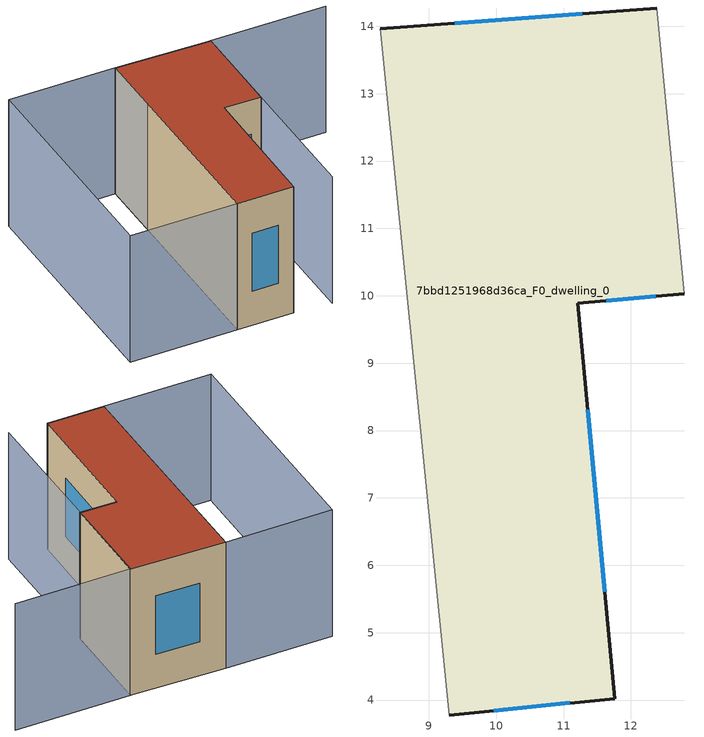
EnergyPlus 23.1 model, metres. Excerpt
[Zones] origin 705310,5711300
7bbd1251968d36ca_F0_dwelling_0
 floor ground (EU_floor_Construction): 11.76,4.02 11.21,9.89 12.79,10.03 12.39,14.27 8.28,13.96 9.3,3.78 z0
 wall outside (EU_wall_Construction): 8.28,13.96 12.39,14.27 / 12.79,10.03 11.21,9.89 11.76,4.02 9.3,3.78 z0:6
 wall adiabatic (EU_wall_Construction): 9.3,3.78 8.28,13.96 / 12.39,14.27 12.79,10.03 z0:6
 window (EU_Window_Construction): 11.1,3.96 9.96,3.84 / 9.39,14.04 11.28,14.19 / 12.37,9.99 11.64,9.93 / 11.36,8.31 11.61,5.6 z1.62:4.38
 roof outside (EU_roof_Construction): 12.39,14.27 12.79,10.03 11.21,9.89 11.76,4.02 9.3,3.78 8.28,13.96 z6
shading: 13.4,4.08 12.36,14.27 / 12.36,14.27 17.37,14.77 / 3.65,13.49 4.67,3.35 / 8.28,13.96 9.3,3.78 / 9.3,3.78 4.67,3.31 / 4.67,3.31 3.65,13.49 / 3.65,13.49 8.28,13.96 z0:6
[Building]
EU S2 Campaign: North Axis=0; Terrain=City; Solar Distribution=FullExterior
[Site:Location]
London: Latitude=51.5; Longitude=-0.5; Time Zone=0; Elevation=25
[SizingPeriod:WeatherFileDays]
AnnualSizingPeriod: Begin Month=1; Begin Day of Month=1; End Month=12; End Day of Month=31; Day of Week for Start Day=Monday; Use Weather File Daylight Saving Period=No; Use Weather File Rain and Snow Indicators=No
[MATERIAL]
EU_InternalMass_Material: Roughness=MediumRough; Thickness=0.1; Conductivity=1; Density=1800; Specific Heat=900; Thermal Absorptance=0.9; Solar Absorptance=0.7; Visible Absorptance=0.7
[MATERIAL:NOMASS] Roughness=MediumRough; Thermal Absorptance=0.9; Solar Absorptance=0.7; Visible Absorptance=0.7
Name | Thermal Resistance
EU_wall_NoMass | 0.555556
EU_roof_NoMass | 0.510204
EU_floor_NoMass | 1.68919
[WINDOWMATERIAL:SIMPLEGLAZINGSYSTEM]
EU_Window_SimpleGlazing: UFactor=3.96; Solar Heat Gain Coefficient=0.85; Visible Transmittance=0.85
[CONSTRUCTION]
EU_wall_Construction: EU_wall_NoMass
EU_roof_Construction: EU_roof_NoMass
EU_floor_Construction: EU_floor_NoMass
EU_InternalMass_Construction: EU_InternalMass_Material
EU_Window_Construction: EU_Window_SimpleGlazing
[ZONE]
7bbd1251968d36ca_F0_dwelling_0: Type=1; Multiplier=1; Ceiling Height=autocalculate; Volume=193.881; Floor Area=autocalculate; Part of Total Floor Area=Yes
[INTERNALMASS]
7bbd1251968d36ca_F0_dwelling_0_EU_InternalMass: Construction=EU_InternalMass_Construction; Zone or ZoneList=7bbd1251968d36ca_F0_dwelling_0; Surface Area=32.3134
[OTHEREQUIPMENT]
EU_Step8_InternalGain_7bbd1251968d36ca_F0_dwelling_0_f000: Fuel Type=Electricity; Zone or ZoneList or Space or SpaceList=7bbd1251968d36ca_F0_dwelling_0; Schedule=EU_Step8_GainSchedule_7bbd1251968d36ca_F0_dwelling_0_f000; Design Level Calculation Method=Watts/Area; Power per Zone Floor Area=1; Fraction Latent=0; Fraction Radiant=0; Fraction Lost=0; Carbon Dioxide Generation Rate=0; EndUse Subcategory=EU_Step8_InternalGains
[ZONEVENTILATION:DESIGNFLOWRATE]
EU_ConstantAir_7bbd1251968d36ca_F0_dwelling_0: Zone or ZoneList or Space or SpaceList=7bbd1251968d36ca_F0_dwelling_0; Schedule=EU_AlwaysOn; Design Flow Rate Calculation Method=AirChanges/Hour; Air Changes per Hour=0.48; Ventilation Type=Natural; Fan Pressure Rise=0; Fan Total Efficiency=1; Constant Term Coefficient=1; Temperature Term Coefficient=0; Velocity Term Coefficient=0; Velocity Squared Term Coefficient=0; Minimum Indoor Temperature=-100; Maximum Indoor Temperature=100; Delta Temperature=-100; Minimum Outdoor Temperature=-100; Maximum Outdoor Temperature=100; Maximum Wind Speed=40
[HVACTEMPLATE:THERMOSTAT]
EU_HeatOnly_7bbd1251968d36ca_F0_dwelling_0: Constant Heating Setpoint=20; Constant Cooling Setpoint=50
[HVACTEMPLATE:ZONE:IDEALLOADSAIRSYSTEM]
7bbd1251968d36ca_F0_dwelling_0: Template Thermostat=EU_HeatOnly_7bbd1251968d36ca_F0_dwelling_0; System Availability Schedule=EU_AlwaysOn; Maximum Heating Supply Air Temperature=50; Minimum Cooling Supply Air Temperature=13; Maximum Heating Supply Air Humidity Ratio=0.0156; Minimum Cooling Supply Air Humidity Ratio=0.0077; Heating Limit=NoLimit; Cooling Limit=NoLimit; Heating Availability Schedule=EU_AlwaysOn; Cooling Availability Schedule=EU_CoolingOff; Dehumidification Control Type=ConstantSensibleHeatRatio; Cooling Sensible Heat Ratio=0.7; Dehumidification Setpoint=60; Humidification Control Type=None; Humidification Setpoint=30; Outdoor Air Method=None; Outdoor Air Flow Rate per Person=0.00944; Outdoor Air Flow Rate per Zone Floor Area=0; Outdoor Air Flow Rate per Zone=0; Demand Controlled Ventilation Type=None; Outdoor Air Economizer Type=NoEconomizer; Heat Recovery Type=None; Sensible Heat Recovery Effectiveness=0.7; Latent Heat Recovery Effectiveness=0.65
[SIZING:ZONE]
7bbd1251968d36ca_F0_dwelling_0: Zone Cooling Design Supply Air Temperature Input Method=SupplyAirTemperature; Zone Cooling Design Supply Air Temperature=13; Zone Heating Design Supply Air Temperature Input Method=SupplyAirTemperature; Zone Heating Design Supply Air Temperature=50; Zone Cooling Design Supply Air Humidity Ratio=0.008; Zone Heating Design Supply Air Humidity Ratio=0.008; Cooling Design Air Flow Method=DesignDay; Cooling Design Air Flow Rate=0; Cooling Minimum Air Flow per Zone Floor Area=0.000762; Cooling Minimum Air Flow=0; Cooling Minimum Air Flow Fraction=0.2; Heating Design Air Flow Method=DesignDay; Heating Design Air Flow Rate=0; Heating Maximum Air Flow per Zone Floor Area=0.002032; Heating Maximum Air Flow=0.141576; Heating Maximum Air Flow Fraction=0.3; Account for Dedicated Outdoor Air System=No; Dedicated Outdoor Air System Control Strategy=NeutralSupplyAir; Dedicated Outdoor Air Low Setpoint Temperature for Design=autosize; Dedicated Outdoor Air High Setpoint Temperature for Design=autosize; Zone Load Sizing Method=Sensible Load Only No Latent Load; Zone Latent Cooling Design Supply Air Humidity Ratio Input Method=HumidityRatioDifference; Zone Cooling Design Supply Air Humidity Ratio Difference=0.005; Zone Latent Heating Design Supply Air Humidity Ratio Input Method=HumidityRatioDifference; Zone Humidification Design Supply Air Humidity Ratio Difference=0.005
[SCHEDULE:CONSTANT]
Name | Hourly Value
EU_AlwaysOn | 1
EU_CoolingOff | 0
[SCHEDULE:FILE]
EU_Step8_GainSchedule_7bbd1251968d36ca_F0_dwelling_0_f000: File=../../schedules/7bbd1251968d36ca/7bbd1251968d36ca_F0_dwelling_0_f000_gain.csv; Column Number=1; Rows to Skip at Top=0; Number of Hours of Data=8760; Column Separator=Comma; Interpolate to Timestep=No; Minutes per Item=60; Adjust Schedule for Daylight Savings=Yes
